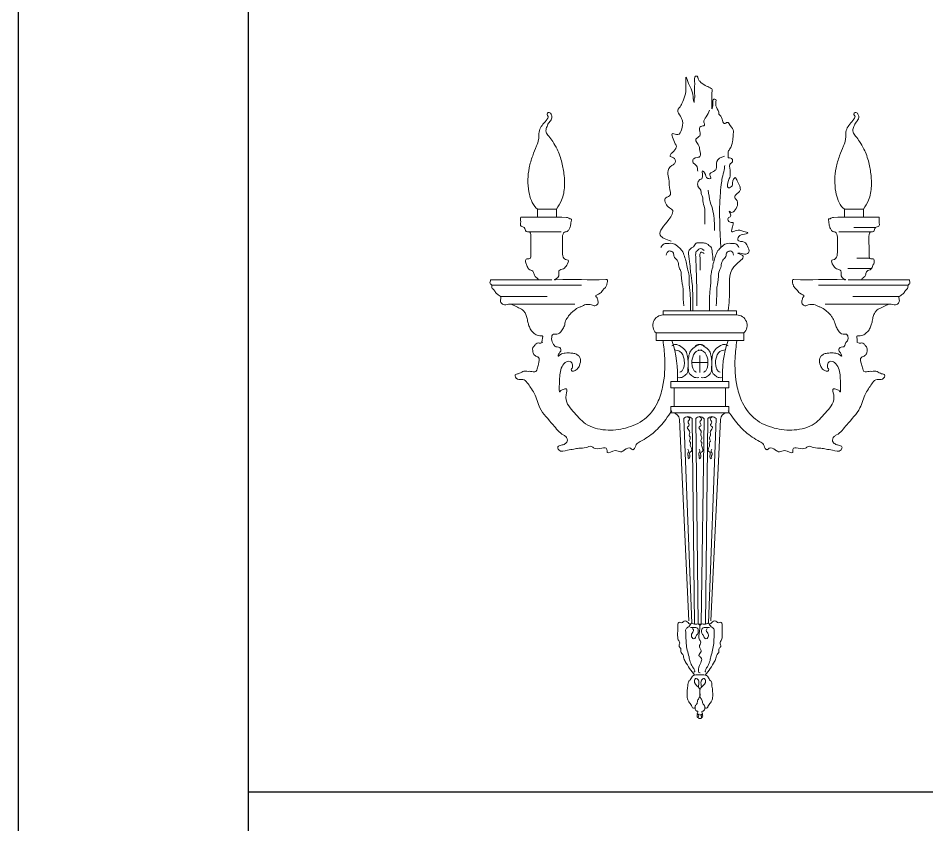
# Model space of a CAD drawing. Header units: inches. Extents: x 274057 to 444617, y 490067 to 635630.
# Drawn here: x 325619.4 to 326033.2, y 530542.6 to 530909.9 of the extents above; entities that cross this region are included whole.
import ezdxf

# ---------------------------------------------------------------- set-up
doc = ezdxf.new("R2010")
doc.units = ezdxf.units.IN
doc.header["$MEASUREMENT"] = 0
for name, color, linetype in [('brass', 40, 'Continuous'), ('CQ SPOT DETAIL DIMENSION', 9, 'Continuous'), ('CQ-legend tex box', 3, 'Continuous'), ('E-LITE-FIXT-NORM-CEILING', 3, 'Continuous')]:
    doc.layers.add(name, color=color, linetype=linetype)
doc.layers.add('Glass', color=4, linetype='Continuous', lineweight=0)

# ---------------------------------------------------------------- blocks, each defined once
blk = doc.blocks.new('e14')
at = {"layer": 'Glass', "lineweight": 0}
blk.add_lwpolyline([(42309.22, 3650.65), (42301.3, 3650.65), (42301.3, 3631.58), (42309.22, 3631.58)], close=True, dxfattribs=at)
blk.add_spline([(42309.22, 3650.65), (42318.22, 3655.73), (42332.31, 3658.56), (42342.98, 3658.23), (42355.82, 3655.98), (42369.33, 3651.15), (42376.8, 3646.74), (42382.32, 3642.79), (42386.16, 3640.24), (42388.75, 3640.07), (42390.83, 3640.65), (42395.25, 3642.65), (42398.59, 3645.07), (42400.75, 3645.9), (42403.5, 3645.49), (42406, 3643.15), (42405.25, 3641.4), (42403.92, 3641.15), (42402.08, 3642.2), (42400.34, 3641.74), (42399.25, 3641.07), (42394.17, 3636.99), (42389.33, 3633.83), (42383.33, 3632.91), (42378.83, 3632.66), (42372.41, 3630.66), (42362.66, 3626.75), (42350.57, 3623.23), (42338.73, 3622), (42326.52, 3622.95), (42317.89, 3625.41), (42310.22, 3630.33), (42309.22, 3631.58)], degree=3, dxfattribs=at)
blk = doc.blocks.new('wl 21')
at = {"layer": 'brass', "lineweight": 0}
for p, q in [((40513.45, 3545.36), (40535.14, 3545.36)), ((40517.6, 3541.07), (40550.14, 3541.07)), ((40860.69, 3541.07), (40828.16, 3541.07)), ((40519.59, 3514.79), (40531.96, 3514.79)), ((40517.33, 3504.33), (40541.21, 3504.33)), ((40540.77, 3493.17), (40480.17, 3493.02)), ((40837.52, 3493.17), (40898.13, 3493.02)), ((40480.8, 3487.69), (40570.63, 3487.69)), ((40897.49, 3487.69), (40807.67, 3487.69)), ((40489.53, 3476.55), (40536.23, 3476.55)), ((40888.76, 3476.55), (40842.06, 3476.55)), ((40499.17, 3468.88), (40563.89, 3468.88)), ((40879.13, 3468.88), (40814.41, 3468.88))]:
    blk.add_line(p, q, dxfattribs=at)
at = {"layer": 'brass', "color": 1, "lineweight": 0}
for p, q in [((40689.15, 3400.19), (40689.15, 3417.41)), ((40681.09, 3410.49), (40697.2, 3410.49))]:
    blk.add_line(p, q, dxfattribs=at)
at = {"layer": 'brass', "lineweight": 0}
for points in [[(40652.42, 3458, 0.68116), (40645.19, 3440, -2.488062)], [(40725.88, 3458, -0.68116), (40733.11, 3440, 2.488062)], [(40662.53, 3360.01, -0.355902), (40668.61, 3353.45), (40678.13, 3151.86)], [(40715.77, 3360.01, 0.355902), (40709.69, 3353.45), (40700.17, 3151.86)], [(40673.01, 3354.16, -0.486707), (40681.34, 3354.16), (40683.68, 3148.42), (40680.7, 3149.52), (40673.01, 3354.16)], [(40693.36, 3354.27, 0.486707), (40685.04, 3354.05), (40688.03, 3148.35), (40690.95, 3148.63), (40693.36, 3354.27)], [(40705.29, 3354.16, 0.486707), (40696.96, 3354.16), (40694.62, 3148.42), (40697.26, 3149.56), (40705.29, 3354.16)]]:
    blk.add_lwpolyline(points, format="xyb", dxfattribs=at)
for points in [[(40725.88, 3462.13), (40652.42, 3462.13), (40652.42, 3458), (40725.88, 3458)], [(40733.11, 3440), (40645.19, 3440), (40645.19, 3432.25), (40733.11, 3432.25)], [(40718.23, 3391.25), (40660.07, 3391.25), (40660.07, 3385.13), (40718.23, 3385.13)], [(40714.84, 3385.13), (40663.46, 3385.13), (40663.46, 3366.21), (40714.84, 3366.21)], [(40718.23, 3366.21), (40660.07, 3366.21), (40660.07, 3360.01), (40718.23, 3360.01)]]:
    blk.add_lwpolyline(points, close=True, dxfattribs=at)
for centre, start, end in [((40558.07, 3397.49), 356.70709, 18.65379), ((40820.23, 3397.49), 161.34621, 183.29291)]:
    blk.add_arc(centre, 108.66, start, end, dxfattribs=at)
for points, knots in [([(40718.04, 3531.69), (40722.88, 3533.49), (40734.59, 3537.82), (40721.68, 3550.34), (40713.97, 3563.01), (40722.74, 3565.99), (40726.18, 3575.45), (40717.01, 3576.92), (40720.56, 3586.05), (40719.57, 3593.31), (40722.61, 3600.89), (40719.14, 3607.36), (40713.48, 3608.92), (40713.13, 3615.49), (40723.65, 3616.48), (40710.97, 3623.81), (40714.67, 3631.03), (40719.96, 3642.35), (40710.29, 3636.78), (40706.87, 3644.51), (40705.73, 3651.02), (40708.71, 3657.19), (40713.01, 3662.77), (40708.52, 3666.41), (40705.07, 3674.38), (40702.1, 3680.68), (40704.12, 3700.01), (40700.54, 3689.08), (40698.32, 3684.96), (40695.79, 3678.84), (40696.26, 3675.48), (40694.77, 3669.21), (40695.26, 3673.22), (40694.11, 3675.5), (40694.72, 3680.22), (40694.55, 3685.68), (40694.21, 3691.03), (40695.38, 3696.92), (40691.22, 3697.14), (40691.19, 3694.01), (40688.74, 3690.68), (40684.15, 3687.76), (40680.05, 3685.82), (40676.37, 3684.05), (40677.69, 3679.74), (40677.01, 3673.94), (40677.11, 3669.47), (40677.38, 3662.31), (40675.77, 3669.41), (40676.58, 3671.99), (40675.41, 3674.55), (40672.57, 3673.8), (40673.63, 3670.11), (40673.15, 3665.33), (40669.84, 3661.62), (40670.2, 3658.46), (40666.17, 3656.53), (40667.03, 3646.63), (40660.99, 3651.69), (40659.23, 3647.03), (40655.03, 3644.23), (40656.12, 3637.37), (40656.02, 3630.88), (40658.03, 3625.48), (40661.31, 3621.42), (40660.66, 3618.61), (40661.41, 3614.58), (40655.99, 3616.04), (40656.16, 3610.3), (40660.4, 3609.12), (40658.56, 3603.69), (40659.07, 3599.85), (40658.68, 3596.72), (40660.98, 3592.87), (40663.47, 3582.91), (40656.21, 3586.85), (40656.79, 3590.85), (40654.22, 3597.64), (40651.28, 3591), (40649.43, 3587.78), (40647.8, 3581.38), (40652.79, 3579.61), (40655.03, 3575.49), (40649.81, 3571.47), (40652.04, 3563.19), (40657.71, 3559.9), (40661.03, 3562.98), (40658.15, 3559.17), (40658.06, 3556.21), (40662.48, 3555.2), (40659.94, 3549.66), (40655.55, 3551.08), (40656.14, 3546.37), (40659.29, 3538.93), (40651.2, 3544.08), (40647.34, 3541.99), (40638.58, 3539.86), (40647.15, 3538.67), (40650.61, 3536.88), (40652.28, 3530.86), (40643.97, 3532.44), (40641.75, 3526.57), (40638.4, 3521.17), (40644.1, 3517.72), (40647.04, 3519.92), (40653.55, 3519.88), (40641.09, 3517.22), (40661.85, 3504.16), (40658.37, 3485.66), (40659.97, 3469.57), (40660.78, 3462.13)], [0, 0, 0, 0, 12.534422, 30.31009, 40.684003, 45.636695, 55.126575, 58.989233, 67.619899, 75.695718, 82.695684, 90.690983, 94.048421, 99.226807, 104.127109, 115.108392, 118.803015, 129.26518, 134.444992, 140.2331, 149.423749, 154.422424, 161.020419, 166.511032, 168.780889, 187.001048, 195.62792, 202.225779, 208.358529, 212.694803, 220.374247, 222.466648, 225.003943, 227.096391, 231.156132, 238.260559, 243.335218, 249.008955, 250.532682, 253.265862, 256.225527, 263.132121, 268.809996, 270.640949, 274.193162, 279.77528, 288.402153, 290.431989, 295.607266, 298.652088, 300.482292, 302.57647, 304.606306, 310.211495, 317.280545, 317.788004, 319.223997, 328.801328, 332.013524, 333.843728, 341.164653, 346.239311, 352.85588, 361.05527, 362.885475, 367.985433, 369.507878, 373.205571, 377.772703, 378.908278, 385.524832, 389.077046, 391.614409, 394.34759, 403.496028, 407.590306, 410.677189, 416.351875, 420.012284, 426.145034, 430.236348, 436.698431, 439.43154, 441.969761, 453.81691, 457.514622, 459.345612, 462.750501, 464.780337, 468.031617, 472.571478, 475.661083, 477.18346, 484.862905, 489.202246, 496.888755, 501.228097, 506.530741, 512.023439, 514.611125, 521.519393, 526.595719, 532.873035, 536.53478, 542.213655, 544.753263, 549.755031, 560.033179, 585.895787, 608.065378, 608.065378, 608.065378, 608.065378]), ([(40526.73, 3493.14), (40526.84, 3493.19), (40528.04, 3493.72), (40524.26, 3496.02), (40523.02, 3498.45), (40522.39, 3502.81), (40517.16, 3502.87), (40516.22, 3507.6), (40514.42, 3510.42), (40514.58, 3513.81), (40517.1, 3514.24), (40519.14, 3514.3), (40519.82, 3514.46), (40519.82, 3519.85), (40519.82, 3535.63), (40520.85, 3540.98), (40517.34, 3541.08), (40514.07, 3540.98), (40514.57, 3546.17), (40508.71, 3546.18), (40510.31, 3551.18), (40509.16, 3555.76), (40510.25, 3556.04), (40511.42, 3555.75), (40514.14, 3555.8)], [437.439726, 437.439726, 437.439726, 437.439726, 437.793642, 441.136296, 444.419102, 447.910827, 452.193272, 456.595701, 460.260123, 463.035795, 464.39299, 467.311215, 469.600548, 470.602227, 471.31774, 497.575779, 498.387378, 501.313783, 505.559095, 508.895374, 513.518222, 518.162444, 518.932464, 519.506185, 519.506185, 519.506185, 519.506185]), ([(40652.21, 3432.28), (40652.93, 3426.48), (40654.84, 3411.02), (40653.49, 3389.67), (40646.93, 3368.35), (40634.78, 3352.17), (40615.16, 3343.85), (40594.51, 3341.53), (40574.25, 3346.83), (40562.21, 3361.93), (40552.67, 3371.93), (40557.23, 3385.11), (40552.06, 3383.22), (40549.78, 3382.51), (40548.02, 3378.53), (40548.68, 3391.97), (40548.64, 3398.37), (40550.93, 3409.6), (40558.08, 3412.08), (40560.57, 3410.69), (40561.43, 3408.28), (40561.98, 3405.4), (40559.76, 3403.13), (40561.56, 3401.08), (40564.2, 3402.12), (40566.94, 3403.92), (40569, 3408.05), (40570.1, 3412.75), (40568.31, 3416.84), (40565.96, 3418.46), (40563.17, 3419.46), (40560.36, 3419.98), (40557.24, 3419.83), (40553.47, 3419.98), (40550.57, 3419.29), (40546.39, 3415.7), (40548.06, 3420.01), (40549.83, 3421.22), (40550.23, 3423.61), (40548.98, 3425.84), (40546.46, 3425.98), (40544.22, 3425.99), (40543.47, 3430.55), (40540.61, 3430.31), (40539.42, 3439.66), (40545.72, 3438.53), (40548.37, 3439.33), (40550.56, 3441.73), (40551.88, 3444.38), (40553.5, 3447.44), (40554.44, 3451.63), (40556.5, 3454.97), (40558.78, 3458.81), (40562.5, 3461.76), (40565.92, 3465), (40570.75, 3466.34), (40573.94, 3468.65), (40577.8, 3468.37), (40580.81, 3468.25), (40583.95, 3466.4), (40587.76, 3468.95), (40586.91, 3472.79), (40586.32, 3475.38), (40583.71, 3477.45), (40590.14, 3479.31), (40591.6, 3482.96), (40594.57, 3485.19), (40595.8, 3487.36), (40596.18, 3489.94), (40597.4, 3493.49), (40576.76, 3492.54), (40564.74, 3493.98), (40542.04, 3493.12), (40550.33, 3495.62), (40545.62, 3502.87), (40553.27, 3503.71), (40555.63, 3507.4), (40558.88, 3513.11), (40554.39, 3513.3), (40550.82, 3516.67), (40552.3, 3527.03), (40550.59, 3541.54), (40556.89, 3541.09), (40558.82, 3544.53), (40559.7, 3547.48), (40559.84, 3550.4), (40561.29, 3554.66), (40558.52, 3554.02), (40557.43, 3555.5), (40543.84, 3556.02), (40531.52, 3556.08), (40511.42, 3555.75)], [0, 0, 0, 0, 17.499902, 46.747653, 63.26858, 84.046518, 104.996809, 125.136255, 146.150605, 164.012678, 181.679284, 187.560157, 190.892737, 194.217492, 194.704321, 203.001208, 211.718582, 225.069178, 229.984228, 231.254333, 233.201467, 237.337022, 239.48098, 240.875181, 243.956427, 246.614923, 250.908982, 257.280982, 260.397928, 263.664878, 265.526096, 269.286879, 272.11918, 274.951481, 280.25648, 282.796526, 285.549994, 288.511572, 290.050663, 292.292164, 295.198764, 297.207254, 298.295967, 299.690287, 309.922616, 313.415418, 316.171024, 318.018842, 322.91141, 325.152911, 328.910463, 334.366153, 337.808796, 342.277073, 348.506222, 351.540437, 357.204106, 359.600727, 362.897572, 366.279549, 369.633059, 373.856351, 376.780774, 377.595539, 382.785221, 387.410414, 390.669795, 393.504807, 394.483682, 398.898982, 399.927694, 450.43053, 451.447371, 455.488796, 462.307217, 467.188139, 472.254206, 477.214109, 480.126766, 482.536483, 495.411916, 507.871423, 512.50854, 515.439637, 518.99621, 521.404832, 525.492351, 526.515142, 528.50285, 530.24127, 565.88151, 565.88151, 565.88151, 565.88151]), ([(40726.08, 3432.28), (40725.37, 3426.48), (40723.45, 3411.02), (40724.81, 3389.67), (40731.36, 3368.35), (40743.52, 3352.17), (40763.14, 3343.85), (40783.79, 3341.53), (40804.04, 3346.83), (40816.09, 3361.93), (40825.62, 3371.93), (40821.06, 3385.11), (40826.24, 3383.22), (40828.52, 3382.51), (40830.28, 3378.53), (40829.62, 3391.97), (40829.66, 3398.37), (40827.36, 3409.6), (40820.22, 3412.08), (40817.72, 3410.69), (40816.87, 3408.28), (40816.32, 3405.4), (40818.54, 3403.13), (40816.74, 3401.08), (40814.1, 3402.12), (40811.36, 3403.92), (40809.3, 3408.05), (40808.19, 3412.75), (40809.98, 3416.84), (40812.34, 3418.46), (40815.12, 3419.46), (40817.94, 3419.98), (40821.06, 3419.83), (40824.83, 3419.98), (40827.73, 3419.29), (40831.91, 3415.7), (40830.24, 3420.01), (40828.47, 3421.22), (40828.07, 3423.61), (40829.32, 3425.84), (40831.84, 3425.98), (40834.07, 3425.99), (40834.83, 3427.41), (40837.68, 3430.31), (40838.87, 3439.66), (40832.58, 3438.53), (40829.93, 3439.33), (40827.74, 3441.73), (40826.41, 3444.38), (40824.31, 3447.44), (40824.51, 3451.5), (40821.8, 3454.97), (40819.51, 3458.81), (40815.79, 3461.76), (40812.38, 3465), (40807.55, 3466.34), (40804.36, 3468.65), (40800.5, 3468.37), (40797.49, 3468.25), (40794.35, 3466.4), (40790.54, 3468.95), (40791.39, 3472.79), (40791.97, 3475.38), (40794.58, 3477.45), (40788.16, 3479.31), (40786.69, 3482.96), (40783.73, 3485.19), (40782.5, 3487.36), (40782.12, 3489.94), (40780.89, 3493.49), (40801.54, 3492.54), (40813.55, 3493.98), (40836.26, 3493.12), (40827.97, 3495.62), (40832.68, 3502.87), (40825.02, 3503.71), (40822.67, 3507.4), (40819.41, 3513.11), (40823.9, 3513.3), (40827.48, 3516.67), (40825.99, 3527.03), (40827.71, 3541.54), (40821.4, 3541.09), (40819.48, 3544.53), (40818.59, 3547.48), (40818.46, 3550.4), (40817.01, 3554.66), (40819.78, 3554.02), (40820.87, 3555.5), (40834.45, 3556.02), (40846.78, 3556.08), (40866.87, 3555.75)], [0, 0, 0, 0, 17.499902, 46.747653, 63.26858, 84.046518, 104.996809, 125.136255, 146.150605, 164.012678, 181.679284, 187.560157, 190.892737, 194.217492, 194.704321, 203.001208, 211.718582, 225.069178, 229.984228, 231.254333, 233.201467, 237.337022, 239.48098, 240.875181, 243.956427, 246.614923, 250.908982, 257.280982, 260.397928, 263.664878, 265.526096, 269.286879, 272.11918, 274.951481, 280.25648, 282.796526, 285.549994, 288.511572, 290.050663, 292.292164, 295.198764, 297.207254, 298.295967, 299.690287, 309.922616, 313.415418, 316.171024, 318.018842, 322.91141, 325.152911, 328.910463, 334.366153, 337.808796, 342.277073, 348.506222, 351.540437, 357.204106, 359.600727, 362.897572, 366.279549, 369.633059, 373.856351, 376.780774, 377.595539, 382.785221, 387.410414, 390.669795, 393.504807, 394.483682, 398.898982, 399.927694, 450.43053, 451.447371, 455.488796, 462.307217, 467.188139, 472.254206, 477.214109, 480.126766, 482.536483, 495.411916, 507.871423, 512.50854, 515.439637, 518.99621, 521.404832, 525.492351, 526.515142, 528.50285, 530.24127, 565.88151, 565.88151, 565.88151, 565.88151]), ([(40851.57, 3493.14), (40851.45, 3493.19), (40850.25, 3493.72), (40854.04, 3496.02), (40855.28, 3498.45), (40855.9, 3502.81), (40861.14, 3502.87), (40862.07, 3507.6), (40863.87, 3510.42), (40863.72, 3513.81), (40861.19, 3514.24), (40859.15, 3514.3), (40858.47, 3514.46), (40858.47, 3519.85), (40858.47, 3535.63), (40857.45, 3540.98), (40860.95, 3541.08), (40864.23, 3540.98), (40863.72, 3546.17), (40869.59, 3546.18), (40867.99, 3551.18), (40869.14, 3555.76), (40868.04, 3556.04), (40866.87, 3555.75), (40864.15, 3555.8)], [437.439726, 437.439726, 437.439726, 437.439726, 437.793642, 441.136296, 444.419102, 447.910827, 452.193272, 456.595701, 460.260123, 463.035795, 464.39299, 467.311215, 469.600548, 470.602227, 471.31774, 497.575779, 498.387378, 501.313783, 505.559095, 508.895374, 513.518222, 518.162444, 518.932464, 519.506185, 519.506185, 519.506185, 519.506185]), ([(40650.07, 3525.42), (40650.7, 3526.62), (40652.12, 3529.32), (40657.43, 3529.56), (40663.03, 3529.91), (40667.65, 3526.24), (40671.66, 3522.17), (40673.65, 3516.78), (40675.73, 3510.74), (40676.39, 3504.76), (40678.6, 3498.19), (40678.07, 3491.54), (40678.83, 3484.86), (40679.79, 3475.32), (40679.73, 3467.8), (40679.6, 3462.13)], [0, 0, 0, 0, 3.823046, 8.588096, 14.456077, 20.427538, 25.30417, 31.544533, 37.315719, 44.506114, 49.474241, 57.915326, 64.133334, 69.665529, 86.6587, 86.6587, 86.6587, 86.6587]), ([(40676.22, 3512.44), (40676.18, 3514.4), (40676.1, 3517.68), (40677.24, 3521.69), (40676.87, 3525.25), (40679.42, 3526.59), (40680.96, 3528.67), (40683.32, 3529.64), (40686.04, 3530.34), (40688.7, 3530.23), (40691.11, 3530.33), (40693.06, 3529.72), (40694.33, 3528.18), (40695.14, 3526.2), (40697.51, 3525.43), (40699, 3523.82), (40700.77, 3521.96), (40700.45, 3519.68), (40700.44, 3517.22), (40699.96, 3514.75), (40699.71, 3512.05), (40699.13, 3509.02), (40698.99, 3505.81), (40698.79, 3502.02), (40698.12, 3498.75), (40696.1, 3485.39), (40696.09, 3473.32), (40696.25, 3462.13)], [0, 0, 0, 0, 5.811855, 9.732066, 12.715131, 15.314411, 17.477171, 20.441505, 22.643198, 25.908738, 28.358724, 29.874849, 31.82241, 34.16911, 35.902612, 38.866404, 40.762495, 43.210178, 45.250759, 48.233849, 50.698471, 53.379065, 57.466531, 60.32697, 64.766454, 67.447049, 100.876678, 100.876678, 100.876678, 100.876678]), ([(40728.23, 3525.42), (40727.6, 3526.62), (40726.18, 3529.32), (40720.87, 3529.56), (40715.27, 3529.91), (40710.65, 3526.24), (40706.64, 3522.17), (40704.65, 3516.78), (40702.56, 3510.74), (40701.9, 3504.76), (40699.7, 3498.19), (40700.23, 3491.54), (40699.47, 3484.86), (40698.51, 3475.32), (40698.57, 3467.8), (40698.69, 3462.13)], [0, 0, 0, 0, 3.823046, 8.588096, 14.456077, 20.427538, 25.30417, 31.544533, 37.315719, 44.506114, 49.474241, 57.915326, 64.133334, 69.665529, 86.6587, 86.6587, 86.6587, 86.6587]), ([(40660.96, 3361.85), (40658.99, 3359.02), (40653.8, 3351.55), (40643.95, 3340.14), (40633.24, 3333.17), (40624.61, 3328.69), (40624.37, 3323.99), (40621.28, 3322.73), (40619, 3326.5), (40614.12, 3322.96), (40609.34, 3319.96), (40603.94, 3324.26), (40595.53, 3317.22), (40596.98, 3328.36), (40585.37, 3321.4), (40580.26, 3327.68), (40574.59, 3324.19), (40568.74, 3325.05), (40562.45, 3323.49), (40556.2, 3322.71), (40548.48, 3319.93), (40545.99, 3326.78), (40550.59, 3327.62), (40553.89, 3328.43), (40557.35, 3331.66), (40555.65, 3336.28), (40548.77, 3339.33), (40541.14, 3350.32), (40528, 3362.17), (40525.29, 3377.23), (40519.7, 3385.03), (40516.66, 3390.03), (40512.12, 3394.61), (40506.39, 3391.9), (40502.73, 3398.42), (40508.28, 3398.99), (40510.9, 3401.03), (40514.4, 3402.08), (40517, 3401.32), (40519.79, 3401.73), (40522.22, 3400.64), (40525.39, 3401.07), (40526.54, 3404.79), (40527.37, 3408.89), (40529.48, 3415.57), (40524.55, 3416.57), (40522.2, 3419), (40521.68, 3422.15), (40521.47, 3425.11), (40523.59, 3426.95), (40524.53, 3429.18), (40527.45, 3430.32), (40528.79, 3429.32), (40532.29, 3430.51), (40530.83, 3431.98), (40534.38, 3438.12), (40526.72, 3436.57), (40523.23, 3439.54), (40519.61, 3442.78), (40518.06, 3446.96), (40516.63, 3451.04), (40516.17, 3455.32), (40514.82, 3459.25), (40512.88, 3462.05), (40510.5, 3463.97), (40507.85, 3465.18), (40504.97, 3466.29), (40502.31, 3467.89), (40498.36, 3469.63), (40494, 3467.17), (40489.21, 3470), (40489.49, 3473.48), (40490.29, 3476.29), (40487.6, 3477.84), (40484.98, 3479.57), (40483.44, 3482.91), (40480.24, 3484.81), (40481.29, 3488.36), (40478.44, 3488.86), (40479.21, 3491.2), (40479.5, 3493.05), (40479.97, 3493.05), (40480.17, 3493.02)], [0, 0, 0, 0, 10.340615, 27.363607, 44.456709, 49.386965, 54.903269, 55.854043, 58.439951, 64.718556, 69.29818, 74.549564, 82.866432, 85.885601, 98.572551, 101.824272, 107.368855, 114.610748, 119.80163, 126.229989, 134.955662, 138.381219, 142.014028, 145.817309, 149.436526, 154.472969, 157.309072, 171.761364, 193.164598, 208.955163, 215.708211, 221.543103, 227.134823, 232.555943, 237.259193, 240.497539, 245.474209, 247.953761, 250.975878, 253.38152, 256.153819, 258.926118, 261.613658, 266.568636, 273.360927, 276.393276, 279.710962, 282.933926, 285.941502, 287.793739, 290.94845, 293.054777, 295.796127, 297.734298, 297.864618, 303.732553, 308.219802, 312.828482, 317.900386, 322.342112, 326.00401, 330.869766, 335.172241, 338.334972, 340.948278, 344.238256, 347.039518, 350.166086, 353.655841, 359.279172, 363.508542, 367.239902, 369.030095, 371.440844, 375.139028, 378.738954, 382.081608, 385.228746, 386.102229, 389.509735, 390.382749, 390.918894, 390.918894, 390.918894, 390.918894]), ([(40717.34, 3361.85), (40719.3, 3359.02), (40724.5, 3351.55), (40734.35, 3340.14), (40745.06, 3333.17), (40753.69, 3328.69), (40753.92, 3323.99), (40757.02, 3322.73), (40759.29, 3326.5), (40764.17, 3322.96), (40768.96, 3319.96), (40774.36, 3324.26), (40782.77, 3317.22), (40781.32, 3328.36), (40792.93, 3321.4), (40798.03, 3327.68), (40803.71, 3324.19), (40809.56, 3325.05), (40815.84, 3323.49), (40822.1, 3322.71), (40829.82, 3319.93), (40832.31, 3326.78), (40827.71, 3327.62), (40824.4, 3328.43), (40820.95, 3331.66), (40822.65, 3336.28), (40829.52, 3339.33), (40837.16, 3350.32), (40850.29, 3362.17), (40853.01, 3377.23), (40858.6, 3385.03), (40861.63, 3390.03), (40866.17, 3394.61), (40871.9, 3391.9), (40875.57, 3398.42), (40870.02, 3398.99), (40867.4, 3401.03), (40863.9, 3402.08), (40861.3, 3401.32), (40858.51, 3401.73), (40856.07, 3400.64), (40852.9, 3401.07), (40851.76, 3404.79), (40850.93, 3408.89), (40848.82, 3415.57), (40853.74, 3416.57), (40856.1, 3419), (40856.61, 3422.15), (40856.83, 3425.11), (40854.71, 3426.95), (40853.77, 3429.18), (40850.85, 3430.32), (40849.5, 3429.32), (40846.01, 3430.51), (40848.88, 3430.42), (40843.91, 3438.12), (40851.58, 3436.57), (40855.07, 3439.54), (40858.68, 3442.78), (40860.24, 3446.96), (40861.66, 3451.04), (40862.12, 3455.32), (40863.47, 3459.25), (40865.42, 3462.05), (40867.8, 3463.97), (40870.45, 3465.18), (40873.33, 3466.29), (40875.99, 3467.89), (40879.94, 3469.63), (40884.29, 3467.17), (40889.09, 3470), (40888.8, 3473.48), (40888, 3476.29), (40890.69, 3477.84), (40893.32, 3479.57), (40894.86, 3482.91), (40898.06, 3484.81), (40897, 3488.36), (40899.85, 3488.86), (40899.09, 3491.2), (40898.79, 3493.05), (40898.32, 3493.05), (40898.13, 3493.02)], [0, 0, 0, 0, 10.340615, 27.363607, 44.456709, 49.386965, 54.903269, 55.854043, 58.439951, 64.718556, 69.29818, 74.549564, 82.866432, 85.885601, 98.572551, 101.824272, 107.368855, 114.610748, 119.80163, 126.229989, 134.955662, 138.381219, 142.014028, 145.817309, 149.436526, 154.472969, 157.309072, 171.761364, 193.164598, 208.955163, 215.708211, 221.543103, 227.134823, 232.555943, 237.259193, 240.497539, 245.474209, 247.953761, 250.975878, 253.38152, 256.153819, 258.926118, 261.613658, 266.568636, 273.360927, 276.393276, 279.710962, 282.933926, 285.941502, 287.793739, 290.94845, 293.054777, 295.796127, 297.734298, 297.864618, 303.732553, 308.219802, 312.828482, 317.900386, 322.342112, 326.00401, 330.869766, 335.172241, 338.334972, 340.948278, 344.238256, 347.039518, 350.166086, 353.655841, 359.279172, 363.508542, 367.239902, 369.030095, 371.440844, 375.139028, 378.738954, 382.081608, 385.228746, 386.102229, 389.509735, 390.382749, 390.918894, 390.918894, 390.918894, 390.918894])]:
    blk.add_open_spline(points, degree=3, knots=knots, dxfattribs=at)
for points in [[(40679.43, 3662.78), (40683.02, 3656.2), (40685.11, 3650.83), (40684.51, 3647.84), (40688.4, 3646.64), (40689.3, 3641.56), (40689.3, 3637.38), (40693.19, 3633.79), (40689.9, 3626.62), (40689.6, 3624.53), (40689.3, 3616.46), (40693.19, 3615.27), (40695.88, 3613.77), (40696.18, 3610.78), (40694.08, 3608.69), (40691.69, 3604.51), (40691.39, 3601.82), (40691.39, 3602.12)], [(40664.52, 3616.71), (40672.38, 3611.57), (40672.99, 3604.02), (40675.41, 3601.6), (40679.34, 3597.98), (40678.13, 3594.65), (40681.15, 3594.65), (40684.48, 3600.09), (40686.59, 3602.21), (40687.2, 3594.35), (40688.41, 3593.75), (40690.83, 3591.63), (40691.43, 3588.91), (40691.13, 3586.8), (40688.41, 3582.87), (40687.8, 3579.55), (40686.29, 3575.02), (40686.29, 3572.3), (40684.48, 3565.05), (40684.18, 3561.42), (40684.18, 3554.78), (40684.18, 3548.73)], [(40668.29, 3525.5), (40668.89, 3577.17), (40667.83, 3588.36), (40666.76, 3595.29), (40664.89, 3603.28), (40664.36, 3607.54)], [(40674.49, 3542.53), (40676.09, 3561.71), (40678.76, 3571.04), (40680.89, 3582.76)], [(40655.4, 3517.92), (40657.78, 3521.82), (40661.03, 3521.39), (40662.55, 3519.87), (40663.2, 3516.41), (40666.23, 3512.73), (40667.53, 3509.7), (40668.83, 3504.07), (40669.7, 3502.55), (40670.57, 3495.62), (40671, 3492.38), (40671.65, 3488.05), (40672.08, 3485.66), (40672.3, 3480.25), (40672.95, 3467.04)], [(40684.97, 3522.61), (40689.55, 3524.25), (40691.01, 3522.97), (40692.84, 3521.33), (40693.39, 3519.5), (40693.39, 3516.39), (40693.2, 3512.92), (40693.02, 3507.98), (40692.47, 3490.44), (40692.29, 3467.22)], [(40685.05, 3519.35), (40688, 3520.76), (40689.15, 3518.83), (40689.15, 3516.53), (40688.9, 3512.68), (40688.9, 3509.99), (40688.9, 3502.81)], [(40722.9, 3517.92), (40720.52, 3521.82), (40717.26, 3521.39), (40715.75, 3519.87), (40715.1, 3516.41), (40712.06, 3512.73), (40710.76, 3509.7), (40709.46, 3504.07), (40708.6, 3502.55), (40707.73, 3495.62), (40707.3, 3492.38), (40706.65, 3488.05), (40706.21, 3485.66), (40706, 3480.25), (40705.35, 3467.04)], [(40660.89, 3427.08), (40664.82, 3428.39), (40669.91, 3426.5), (40675, 3421.84), (40676.75, 3416.32), (40677.33, 3410.21), (40677.19, 3404.83), (40675.88, 3399.16), (40673.99, 3397.41), (40672.09, 3395.96), (40669.76, 3395.23), (40666.71, 3395.29)], [(40663.67, 3423.12), (40669.18, 3421.41), (40673.26, 3413.55), (40673.4, 3407.59), (40672.38, 3403.95), (40670.78, 3401.63), (40669.04, 3400.76)], [(40693.79, 3427.08), (40689.86, 3428.39), (40684.76, 3426.5), (40679.67, 3421.84), (40677.92, 3416.32), (40677.34, 3410.21), (40677.48, 3404.83), (40678.79, 3399.16), (40680.69, 3397.41), (40682.58, 3395.96), (40684.91, 3395.23), (40687.96, 3395.29)], [(40691, 3423.12), (40685.49, 3421.41), (40681.41, 3413.55), (40681.27, 3407.59), (40682.29, 3403.95), (40683.89, 3401.63), (40685.63, 3400.76)], [(40684.51, 3427.08), (40688.44, 3428.39), (40693.53, 3426.5), (40698.63, 3421.84), (40700.38, 3416.32), (40700.96, 3410.21), (40700.81, 3404.83), (40699.5, 3399.16), (40697.61, 3397.41), (40695.72, 3395.96), (40693.39, 3395.23), (40690.34, 3395.29)], [(40687.29, 3423.12), (40692.81, 3421.41), (40696.88, 3413.55), (40697.03, 3407.59), (40696.01, 3403.95), (40694.41, 3401.63), (40692.66, 3400.76)], [(40717.41, 3427.08), (40713.48, 3428.39), (40708.39, 3426.5), (40703.29, 3421.84), (40701.54, 3416.32), (40700.96, 3410.21), (40701.11, 3404.83), (40702.42, 3399.16), (40704.31, 3397.41), (40706.2, 3395.96), (40708.53, 3395.23), (40711.59, 3395.29)], [(40714.63, 3423.12), (40709.11, 3421.41), (40705.04, 3413.55), (40704.89, 3407.59), (40705.91, 3403.95), (40707.51, 3401.63), (40709.26, 3400.76)], [(40676.43, 3356.13), (40679.03, 3353.96), (40677.23, 3350.62), (40678.52, 3347.63), (40676.55, 3345.57), (40677.92, 3342.75), (40678.95, 3340.35), (40678.52, 3337.53), (40679.2, 3336.07), (40679.12, 3332.91), (40678.69, 3331.62), (40679.63, 3330.25), (40679.46, 3327.26), (40680.06, 3325.8), (40680.49, 3321.35), (40679.03, 3320.24), (40679.12, 3316.99), (40678.78, 3315.02), (40677.75, 3314.08), (40677.4, 3315.19), (40677.49, 3316.82), (40677.15, 3317.5), (40677.06, 3318.1), (40677.32, 3320.16), (40677.83, 3321.1), (40677.15, 3323.58)], [(40689.89, 3356.15), (40687.35, 3353.91), (40689.23, 3350.62), (40688.02, 3347.59), (40690.04, 3345.59), (40688.75, 3342.73), (40687.78, 3340.31), (40688.28, 3337.5), (40687.64, 3336.03), (40687.8, 3332.87), (40688.26, 3331.59), (40687.36, 3330.2), (40687.61, 3327.21), (40687.04, 3325.74), (40686.73, 3321.28), (40688.22, 3320.21), (40688.21, 3316.95), (40688.61, 3314.99), (40689.66, 3314.08), (40689.97, 3315.2), (40689.85, 3316.82), (40690.17, 3317.52), (40690.24, 3318.12), (40689.93, 3320.17), (40689.39, 3321.09), (40690.01, 3323.59)], [(40701.86, 3356.13), (40699.26, 3353.96), (40701.06, 3350.62), (40699.78, 3347.63), (40701.75, 3345.57), (40700.38, 3342.75), (40699.35, 3340.35), (40699.78, 3337.53), (40699.09, 3336.07), (40699.18, 3332.91), (40699.61, 3331.62), (40698.66, 3330.25), (40698.84, 3327.26), (40698.24, 3325.8), (40697.81, 3321.35), (40699.26, 3320.24), (40699.18, 3316.99), (40699.52, 3315.02), (40700.55, 3314.08), (40700.89, 3315.19), (40700.81, 3316.82), (40701.15, 3317.5), (40701.23, 3318.1), (40700.98, 3320.16), (40700.46, 3321.1), (40701.15, 3323.58)], [(40679.65, 3148.33), (40678.08, 3149.27), (40676.48, 3150.87), (40674.47, 3151.68), (40672.32, 3150.74), (40670.98, 3149.8), (40668.97, 3150.34), (40667.23, 3149.53), (40666.96, 3147.26), (40666.96, 3142.44), (40666.82, 3136.81), (40667.49, 3132.93), (40668.97, 3129.45), (40668.3, 3126.23), (40669.91, 3124.09), (40670.31, 3120.07), (40672.05, 3118.2), (40672.86, 3115.39), (40674.47, 3111.23), (40683.85, 3097.57)], [(40689.15, 3146.59), (40687.87, 3148.46), (40683.68, 3148.42), (40680.7, 3149.52), (40679.42, 3147.93), (40677.95, 3145.92), (40676.34, 3144.85), (40675.27, 3143.91), (40674.87, 3140.83), (40674.87, 3137.48), (40675.14, 3133.87), (40675.4, 3129.05), (40676.48, 3122.35), (40678.22, 3115.79), (40679.42, 3110.83), (40681.7, 3105.88), (40683.31, 3103.2), (40683.71, 3100.79), (40683.18, 3100.79)], [(40689.15, 3146.59), (40690.43, 3148.46), (40694.62, 3148.42), (40697.6, 3149.52), (40698.87, 3147.93), (40700.35, 3145.92), (40701.95, 3144.85), (40703.03, 3143.91), (40703.43, 3140.83), (40703.43, 3137.48), (40703.16, 3133.87), (40702.89, 3129.05), (40701.82, 3122.35), (40700.08, 3115.79), (40698.87, 3110.83), (40696.59, 3105.88), (40694.98, 3103.2), (40694.58, 3100.79), (40695.12, 3100.79)], [(40698.64, 3148.33), (40700.21, 3149.27), (40701.82, 3150.87), (40703.83, 3151.68), (40705.98, 3150.74), (40707.32, 3149.8), (40709.33, 3150.34), (40711.07, 3149.53), (40711.34, 3147.26), (40711.34, 3142.44), (40711.47, 3136.81), (40710.8, 3132.93), (40709.33, 3129.45), (40710, 3126.23), (40708.39, 3124.09), (40707.99, 3120.07), (40706.24, 3118.2), (40705.44, 3115.39), (40703.83, 3111.23), (40694.45, 3097.57)], [(40681.8, 3143.97), (40682.86, 3141.97), (40681.92, 3140.55), (40680.85, 3138.54), (40681.21, 3135.12), (40683.1, 3133.82), (40684.75, 3135), (40685.7, 3137.36), (40686.53, 3138.07), (40687.35, 3139.49), (40687.47, 3141.97), (40686.88, 3144.09), (40684.99, 3145.16), (40683.33, 3145.27), (40679.55, 3145.16)], [(40689.15, 3146.59), (40690.12, 3136.53), (40690.03, 3133.6), (40688.32, 3130.58), (40689.71, 3125.86), (40687.99, 3121.05), (40690.28, 3117.21), (40688.32, 3115.18), (40690.11, 3105.47), (40689.15, 3099.63), (40689.08, 3099.63)], [(40696.5, 3143.97), (40695.44, 3141.97), (40696.38, 3140.55), (40697.44, 3138.54), (40697.09, 3135.12), (40695.2, 3133.82), (40693.54, 3135), (40692.6, 3137.36), (40691.77, 3138.07), (40690.94, 3139.49), (40690.82, 3141.97), (40691.42, 3144.09), (40693.31, 3145.16), (40694.96, 3145.27), (40698.75, 3145.16)], [(40689.15, 3097.79), (40683.85, 3097.57), (40681.68, 3096.4), (40679.47, 3092.71), (40677.67, 3090.75), (40677.09, 3088.21), (40677.09, 3086.41), (40676.6, 3083.87), (40676.52, 3081.82), (40676.35, 3079.44), (40676.35, 3076.57), (40676.6, 3073.79), (40677.26, 3071.91), (40678.65, 3069.86), (40680.04, 3068.22), (40681.19, 3066.09), (40681.77, 3064.7), (40683.37, 3064.4), (40684.85, 3067.37), (40685.84, 3068.36), (40686.83, 3071.66), (40687.66, 3073.47), (40689.15, 3076.43), (40689.15, 3080.72), (40689.15, 3082.53), (40687.68, 3085.27), (40683.56, 3091.99), (40684.79, 3093.95), (40687.63, 3092.4), (40688.08, 3091.03), (40687.98, 3088.53), (40687.68, 3085.27)], [(40689.15, 3097.79), (40694.45, 3097.57), (40696.61, 3096.4), (40698.83, 3092.71), (40700.63, 3090.75), (40701.2, 3088.21), (40701.2, 3086.41), (40701.7, 3083.87), (40701.78, 3081.82), (40701.94, 3079.44), (40701.94, 3076.57), (40701.7, 3073.79), (40701.04, 3071.91), (40699.65, 3069.86), (40698.25, 3068.22), (40697.11, 3066.09), (40696.53, 3064.7), (40694.93, 3064.4), (40693.44, 3067.37), (40692.45, 3068.36), (40691.46, 3071.66), (40690.64, 3073.47), (40689.15, 3076.43), (40689.15, 3080.72), (40689.15, 3082.53), (40690.62, 3085.27), (40694.74, 3091.99), (40693.51, 3093.95), (40690.67, 3092.4), (40690.21, 3091.03), (40690.31, 3088.53), (40690.62, 3085.27)], [(40684.62, 3066.94), (40684.59, 3062.61), (40685.97, 3061.47), (40687.1, 3060.99), (40686.54, 3058.39), (40687.27, 3057.99), (40688.16, 3058.23), (40687.51, 3055.4), (40687.99, 3054.18), (40689.15, 3054.18), (40691.4, 3054.99), (40691.56, 3058.07), (40691.08, 3058.64)], [(40693.68, 3066.94), (40693.71, 3062.61), (40692.33, 3061.47), (40691.19, 3060.99), (40691.76, 3058.39), (40691.03, 3057.99), (40690.14, 3058.23), (40690.79, 3055.4), (40690.3, 3054.18), (40689.15, 3054.18), (40686.89, 3054.99), (40686.73, 3058.07), (40687.22, 3058.64)]]:
    blk.add_spline(points, degree=3, dxfattribs=at)
at = {"layer": 'brass', "lineweight": 0, "rotation": 90}
for p in [(44176.1, -38745.34), (44483.3, -38745.35)]:
    blk.add_blockref('e14', p, dxfattribs=at)
blk = doc.blocks.new('SMDS')
at = {"layer": 'CQ-legend tex box'}
for p, q in [((384527.9, 477684.06), (384527.9, 472859.89)), ((384632.85, 474632.14), (386097.2, 474632.14))]:
    blk.add_line(p, q, dxfattribs=at)
blk.add_lwpolyline([(384632.87, 472716.65), (384632.87, 480364.08), (386097.23, 480364.08), (386097.2, 472716.65)], dxfattribs=at)
at = {"layer": 'E-LITE-FIXT-NORM-CEILING', "xscale": -0.455, "yscale": 0.455, "zscale": 0.455, "rotation": 359.9999999999998}
blk.add_blockref('wl 21', (403351.98, 473275.94), dxfattribs=at)

msp = doc.modelspace()

# ---------------------------------------------------------------- block references
at = {"layer": 'CQ SPOT DETAIL DIMENSION'}
msp.add_blockref('SMDS', (-58908.52, 55925.46), dxfattribs=at)

doc.saveas('drawing.dxf')
